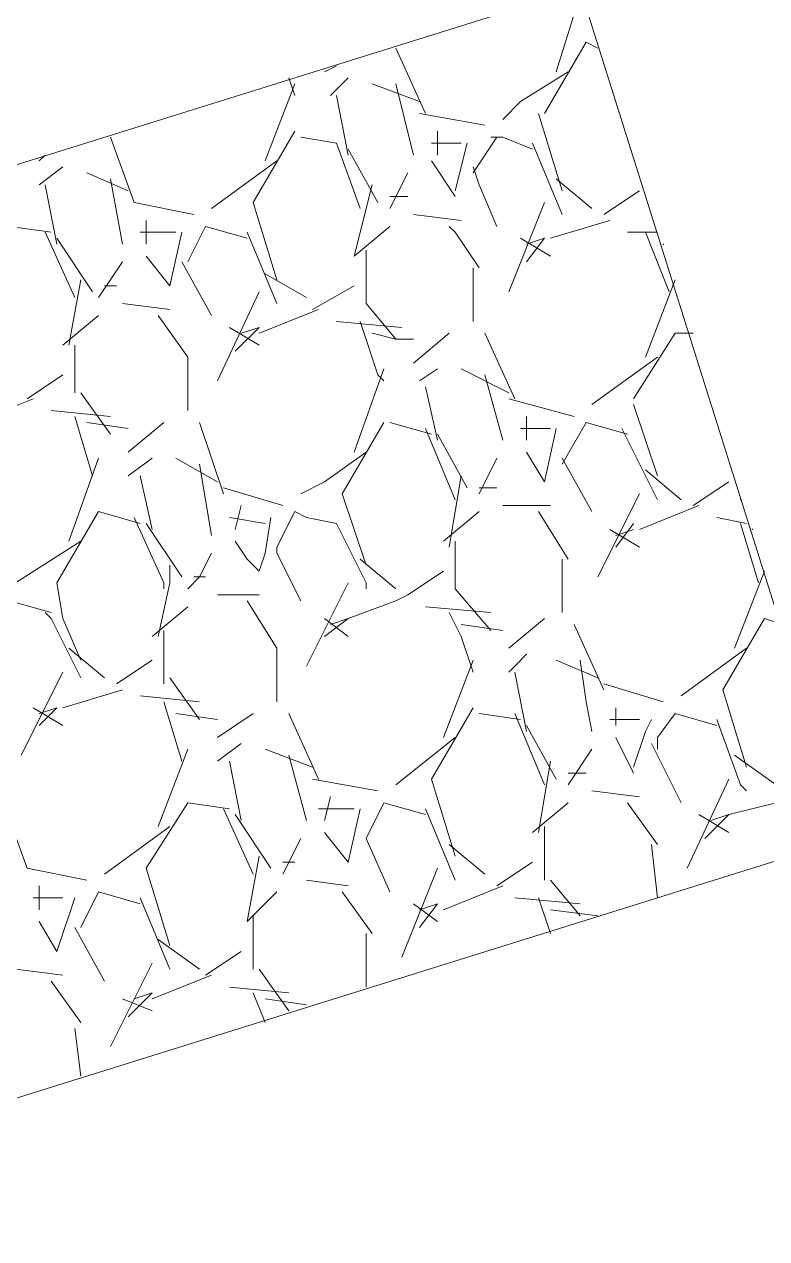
# Model space of a CAD drawing. Header units: metres. Extents: x 535494 to 535891, y 1837335 to 1837611.
# Drawn here: x 535717.915 to 535719.164, y 1837505.506 to 1837507.55 of the extents above; entities that cross this region are included whole.
import ezdxf

# ---------------------------------------------------------------- set-up
doc = ezdxf.new("R2010")
doc.units = ezdxf.units.M
doc.header["$MEASUREMENT"] = 0
doc.layers.add('Level 42', color=1, linetype='Continuous', lineweight=0)

msp = doc.modelspace()

# ---------------------------------------------------------------- linework, layer by layer
at = {"layer": 'Level 42', "color": 7, "linetype": 'Continuous', "lineweight": 0}
for p, q in [((535712.74, 1837505.7), (535718.85, 1837507.61)), ((535712.74, 1837505.7), (535718.85, 1837507.61)), ((535719.3, 1837506.18), (535718.85, 1837507.61)), ((535719.3, 1837506.18), (535718.85, 1837507.61)), ((535718.85, 1837507.6), (535718.81, 1837507.47)), ((535718.85, 1837507.6), (535718.81, 1837507.47)), ((535718.59, 1837507.4), (535718.54, 1837507.51)), ((535718.59, 1837507.4), (535718.54, 1837507.51)), ((535718.86, 1837507.52), (535718.79, 1837507.4)), ((535718.86, 1837507.52), (535718.79, 1837507.4)), ((535718.88, 1837507.51), (535718.86, 1837507.52)), ((535718.88, 1837507.51), (535718.86, 1837507.52)), ((535718.44, 1837507.48), (535718.42, 1837507.47)), ((535718.44, 1837507.48), (535718.42, 1837507.47)), ((535718.83, 1837507.47), (535718.75, 1837507.42)), ((535718.83, 1837507.47), (535718.75, 1837507.42)), ((535718.37, 1837507.45), (535718.32, 1837507.32)), ((535718.37, 1837507.45), (535718.32, 1837507.32)), ((535718.36, 1837507.46), (535718.37, 1837507.43)), ((535718.36, 1837507.46), (535718.37, 1837507.43)), ((535718.46, 1837507.46), (535718.43, 1837507.43)), ((535718.46, 1837507.46), (535718.43, 1837507.43)), ((535718.58, 1837507.42), (535718.5, 1837507.45)), ((535718.58, 1837507.42), (535718.5, 1837507.45)), ((535718.57, 1837507.33), (535718.54, 1837507.45)), ((535718.57, 1837507.33), (535718.54, 1837507.45)), ((535718.46, 1837507.33), (535718.44, 1837507.43)), ((535718.46, 1837507.33), (535718.44, 1837507.43)), ((535718.75, 1837507.42), (535718.72, 1837507.39)), ((535718.75, 1837507.42), (535718.72, 1837507.39)), ((535718.69, 1837507.38), (535718.58, 1837507.4)), ((535718.69, 1837507.38), (535718.58, 1837507.4)), ((535718.78, 1837507.4), (535718.82, 1837507.27)), ((535718.78, 1837507.4), (535718.82, 1837507.27)), ((535718.37, 1837507.37), (535718.3, 1837507.25)), ((535718.37, 1837507.37), (535718.3, 1837507.25)), ((535718.61, 1837507.33), (535718.61, 1837507.37)), ((535718.61, 1837507.33), (535718.61, 1837507.37)), ((535718.1, 1837507.25), (535718.06, 1837507.36)), ((535718.1, 1837507.25), (535718.06, 1837507.36)), ((535718.44, 1837507.35), (535718.38, 1837507.36)), ((535718.44, 1837507.35), (535718.38, 1837507.36)), ((535718.48, 1837507.24), (535718.44, 1837507.35)), ((535718.48, 1837507.24), (535718.44, 1837507.35)), ((535718.48, 1837507.24), (535718.44, 1837507.35)), ((535718.48, 1837507.24), (535718.44, 1837507.35)), ((535718.6, 1837507.35), (535718.65, 1837507.35)), ((535718.6, 1837507.35), (535718.65, 1837507.35)), ((535718.66, 1837507.35), (535718.64, 1837507.27)), ((535718.66, 1837507.35), (535718.64, 1837507.27)), ((535718.67, 1837507.3), (535718.71, 1837507.36)), ((535718.67, 1837507.3), (535718.71, 1837507.36)), ((535718.7, 1837507.36), (535718.72, 1837507.36)), ((535718.7, 1837507.36), (535718.72, 1837507.36)), ((535718.72, 1837507.36), (535718.77, 1837507.34)), ((535718.72, 1837507.36), (535718.77, 1837507.34)), ((535718.77, 1837507.35), (535718.82, 1837507.23)), ((535718.77, 1837507.35), (535718.82, 1837507.23)), ((535717.95, 1837507.33), (535717.94, 1837507.32)), ((535717.95, 1837507.33), (535717.94, 1837507.32)), ((535718.51, 1837507.25), (535718.46, 1837507.34)), ((535718.51, 1837507.25), (535718.46, 1837507.34)), ((535717.98, 1837507.31), (535717.94, 1837507.28)), ((535717.98, 1837507.31), (535717.94, 1837507.28)), ((535718.34, 1837507.32), (535718.23, 1837507.24)), ((535718.34, 1837507.32), (535718.23, 1837507.24)), ((535718.64, 1837507.26), (535718.6, 1837507.32)), ((535718.64, 1837507.26), (535718.6, 1837507.32)), ((535718.68, 1837507.28), (535718.67, 1837507.31)), ((535718.68, 1837507.28), (535718.67, 1837507.31)), ((535717.97, 1837507.18), (535717.95, 1837507.28)), ((535717.97, 1837507.18), (535717.95, 1837507.28)), ((535718.09, 1837507.27), (535718.02, 1837507.3)), ((535718.09, 1837507.27), (535718.02, 1837507.3)), ((535718.08, 1837507.18), (535718.06, 1837507.29)), ((535718.08, 1837507.18), (535718.06, 1837507.29)), ((535718.47, 1837507.16), (535718.5, 1837507.28)), ((535718.47, 1837507.16), (535718.5, 1837507.28)), ((535718.53, 1837507.24), (535718.56, 1837507.3)), ((535718.53, 1837507.24), (535718.56, 1837507.3)), ((535718.71, 1837507.21), (535718.68, 1837507.28)), ((535718.71, 1837507.21), (535718.68, 1837507.28)), ((535718.81, 1837507.29), (535718.87, 1837507.24)), ((535718.81, 1837507.29), (535718.87, 1837507.24)), ((535718.56, 1837507.26), (535718.53, 1837507.26)), ((535718.56, 1837507.26), (535718.53, 1837507.26)), ((535718.89, 1837507.23), (535718.95, 1837507.27)), ((535718.89, 1837507.23), (535718.95, 1837507.27)), ((535718.2, 1837507.23), (535718.1, 1837507.25)), ((535718.2, 1837507.23), (535718.1, 1837507.25)), ((535718.3, 1837507.25), (535718.34, 1837507.12)), ((535718.3, 1837507.25), (535718.34, 1837507.12)), ((535718.73, 1837507.1), (535718.79, 1837507.25)), ((535718.73, 1837507.1), (535718.79, 1837507.25)), ((535718.12, 1837507.18), (535718.12, 1837507.22)), ((535718.12, 1837507.18), (535718.12, 1837507.22)), ((535718.57, 1837507.23), (535718.65, 1837507.22)), ((535718.57, 1837507.23), (535718.65, 1837507.22)), ((535718.8, 1837507.19), (535718.9, 1837507.22)), ((535718.8, 1837507.19), (535718.9, 1837507.22)), ((535717.96, 1837507.2), (535717.89, 1837507.21)), ((535717.96, 1837507.2), (535717.89, 1837507.21)), ((535718, 1837507.09), (535717.95, 1837507.2)), ((535718, 1837507.09), (535717.95, 1837507.2)), ((535718, 1837507.09), (535717.95, 1837507.2)), ((535718, 1837507.09), (535717.95, 1837507.2)), ((535718.11, 1837507.2), (535718.17, 1837507.2)), ((535718.11, 1837507.2), (535718.17, 1837507.2)), ((535718.18, 1837507.2), (535718.16, 1837507.11)), ((535718.18, 1837507.2), (535718.16, 1837507.11)), ((535718.19, 1837507.15), (535718.22, 1837507.21)), ((535718.19, 1837507.15), (535718.22, 1837507.21)), ((535718.22, 1837507.21), (535718.29, 1837507.19)), ((535718.22, 1837507.21), (535718.29, 1837507.19)), ((535718.29, 1837507.2), (535718.34, 1837507.08)), ((535718.29, 1837507.2), (535718.34, 1837507.08)), ((535718.53, 1837507.21), (535718.47, 1837507.16)), ((535718.53, 1837507.21), (535718.47, 1837507.16)), ((535718.63, 1837507.21), (535718.64, 1837507.2)), ((535718.63, 1837507.21), (535718.64, 1837507.2)), ((535718.64, 1837507.2), (535718.68, 1837507.14)), ((535718.64, 1837507.2), (535718.68, 1837507.14)), ((535718.93, 1837507.2), (535718.98, 1837507.2)), ((535718.93, 1837507.2), (535718.98, 1837507.2)), ((535718.96, 1837507.2), (535719, 1837507.1)), ((535718.96, 1837507.2), (535719, 1837507.1)), ((535718.03, 1837507.1), (535717.97, 1837507.19)), ((535718.03, 1837507.1), (535717.97, 1837507.19)), ((535718.8, 1837507.16), (535718.75, 1837507.19)), ((535718.8, 1837507.16), (535718.75, 1837507.19)), ((535718.79, 1837507.19), (535718.76, 1837507.15)), ((535718.79, 1837507.19), (535718.76, 1837507.18)), ((535718.79, 1837507.19), (535718.76, 1837507.15)), ((535718.79, 1837507.19), (535718.76, 1837507.18)), ((535718.16, 1837507.11), (535718.12, 1837507.16)), ((535718.16, 1837507.11), (535718.12, 1837507.16)), ((535718.49, 1837507.17), (535718.49, 1837507.08)), ((535718.49, 1837507.17), (535718.49, 1837507.08)), ((535718.04, 1837507.09), (535718.08, 1837507.15)), ((535718.04, 1837507.09), (535718.08, 1837507.15)), ((535718.23, 1837507.06), (535718.18, 1837507.15)), ((535718.23, 1837507.06), (535718.18, 1837507.15)), ((535718.67, 1837507.14), (535718.67, 1837507.05)), ((535718.67, 1837507.14), (535718.67, 1837507.05)), ((535717.99, 1837507.01), (535718.01, 1837507.12)), ((535717.99, 1837507.01), (535718.01, 1837507.12)), ((535718.32, 1837507.13), (535718.39, 1837507.09)), ((535718.32, 1837507.13), (535718.39, 1837507.09)), ((535719.01, 1837507.12), (535718.96, 1837506.99)), ((535719.01, 1837507.12), (535718.96, 1837506.99)), ((535718.07, 1837507.11), (535718.05, 1837507.11)), ((535718.07, 1837507.11), (535718.05, 1837507.11)), ((535718.24, 1837506.95), (535718.31, 1837507.1)), ((535718.24, 1837506.95), (535718.31, 1837507.1)), ((535718.4, 1837507.07), (535718.47, 1837507.11)), ((535718.4, 1837507.07), (535718.47, 1837507.11)), ((535718.08, 1837507.08), (535718.16, 1837507.07)), ((535718.08, 1837507.08), (535718.16, 1837507.07)), ((535718.49, 1837507.08), (535718.54, 1837507.02)), ((535718.49, 1837507.08), (535718.54, 1837507.02)), ((535718.04, 1837507.06), (535717.98, 1837507.01)), ((535718.04, 1837507.06), (535717.98, 1837507.01)), ((535718.14, 1837507.06), (535718.19, 1837506.99)), ((535718.14, 1837507.06), (535718.19, 1837506.99)), ((535718.31, 1837507.03), (535718.41, 1837507.07)), ((535718.31, 1837507.03), (535718.41, 1837507.07)), ((535718.31, 1837507.01), (535718.26, 1837507.04)), ((535718.31, 1837507.01), (535718.26, 1837507.04)), ((535718.31, 1837507.04), (535718.27, 1837507)), ((535718.31, 1837507.04), (535718.27, 1837507)), ((535718.31, 1837507.04), (535718.28, 1837507.03)), ((535718.31, 1837507.04), (535718.28, 1837507.03)), ((535718.44, 1837507.05), (535718.55, 1837507.04)), ((535718.44, 1837507.05), (535718.55, 1837507.04)), ((535718.48, 1837507.05), (535718.51, 1837506.96)), ((535718.48, 1837507.05), (535718.51, 1837506.96)), ((535718.5, 1837507.03), (535718.54, 1837507.02)), ((535718.5, 1837507.03), (535718.54, 1837507.02)), ((535718.54, 1837507.02), (535718.55, 1837507.02)), ((535718.54, 1837507.02), (535718.57, 1837507.02)), ((535718.54, 1837507.02), (535718.55, 1837507.02)), ((535718.54, 1837507.02), (535718.57, 1837507.02)), ((535718.63, 1837507.03), (535718.57, 1837506.98)), ((535718.63, 1837507.03), (535718.57, 1837506.98)), ((535718.74, 1837506.92), (535718.69, 1837507.03)), ((535718.74, 1837506.92), (535718.69, 1837507.03)), ((535719.01, 1837507.03), (535718.94, 1837506.92)), ((535719.01, 1837507.03), (535718.94, 1837506.92)), ((535719.04, 1837507.03), (535719.01, 1837507.03)), ((535719.04, 1837507.03), (535719.01, 1837507.03)), ((535718, 1837507.01), (535718, 1837506.93)), ((535718, 1837507.01), (535718, 1837506.93)), ((535718.19, 1837506.99), (535718.19, 1837506.9)), ((535718.19, 1837506.99), (535718.19, 1837506.9)), ((535718.98, 1837506.99), (535718.87, 1837506.91)), ((535718.98, 1837506.99), (535718.87, 1837506.91)), ((535717.92, 1837506.92), (535717.98, 1837506.96)), ((535717.92, 1837506.92), (535717.98, 1837506.96)), ((535718.52, 1837506.97), (535718.47, 1837506.83)), ((535718.52, 1837506.97), (535718.47, 1837506.83)), ((535718.51, 1837506.96), (535718.52, 1837506.95)), ((535718.51, 1837506.96), (535718.52, 1837506.95)), ((535718.61, 1837506.97), (535718.58, 1837506.95)), ((535718.61, 1837506.97), (535718.58, 1837506.95)), ((535718.73, 1837506.93), (535718.65, 1837506.97)), ((535718.73, 1837506.93), (535718.65, 1837506.97)), ((535718.72, 1837506.85), (535718.69, 1837506.96)), ((535718.72, 1837506.85), (535718.69, 1837506.96)), ((535718.61, 1837506.85), (535718.59, 1837506.94)), ((535718.61, 1837506.85), (535718.59, 1837506.94)), ((535717.83, 1837506.88), (535717.93, 1837506.92)), ((535717.83, 1837506.88), (535717.93, 1837506.92)), ((535718.01, 1837506.93), (535718.06, 1837506.86)), ((535718.01, 1837506.93), (535718.06, 1837506.86)), ((535718.84, 1837506.89), (535718.73, 1837506.92)), ((535718.84, 1837506.89), (535718.73, 1837506.92)), ((535717.96, 1837506.9), (535718.06, 1837506.89)), ((535717.96, 1837506.9), (535718.06, 1837506.89)), ((535718.94, 1837506.91), (535718.98, 1837506.79)), ((535718.94, 1837506.91), (535718.98, 1837506.79)), ((535718, 1837506.89), (535718.03, 1837506.79)), ((535718, 1837506.89), (535718.03, 1837506.79)), ((535718.02, 1837506.88), (535718.09, 1837506.87)), ((535718.02, 1837506.88), (535718.09, 1837506.87)), ((535718.15, 1837506.88), (535718.09, 1837506.83)), ((535718.15, 1837506.88), (535718.09, 1837506.83)), ((535718.25, 1837506.76), (535718.21, 1837506.88)), ((535718.25, 1837506.76), (535718.21, 1837506.88)), ((535718.52, 1837506.88), (535718.45, 1837506.76)), ((535718.52, 1837506.88), (535718.45, 1837506.76)), ((535718.6, 1837506.86), (535718.53, 1837506.88)), ((535718.6, 1837506.86), (535718.53, 1837506.88)), ((535718.76, 1837506.85), (535718.76, 1837506.89)), ((535718.76, 1837506.85), (535718.76, 1837506.89)), ((535718.82, 1837506.81), (535718.86, 1837506.88)), ((535718.82, 1837506.81), (535718.86, 1837506.88)), ((535718.86, 1837506.88), (535718.93, 1837506.86)), ((535718.86, 1837506.88), (535718.93, 1837506.86)), ((535718.64, 1837506.75), (535718.59, 1837506.87)), ((535718.64, 1837506.75), (535718.59, 1837506.87)), ((535718.64, 1837506.75), (535718.59, 1837506.87)), ((535718.64, 1837506.75), (535718.59, 1837506.87)), ((535718.66, 1837506.77), (535718.61, 1837506.86)), ((535718.66, 1837506.77), (535718.61, 1837506.86)), ((535718.75, 1837506.87), (535718.8, 1837506.87)), ((535718.75, 1837506.87), (535718.8, 1837506.87)), ((535718.81, 1837506.87), (535718.79, 1837506.78)), ((535718.81, 1837506.87), (535718.79, 1837506.78)), ((535718.92, 1837506.87), (535718.98, 1837506.75)), ((535718.92, 1837506.87), (535718.98, 1837506.75)), ((535718.04, 1837506.82), (535717.99, 1837506.68)), ((535718.04, 1837506.82), (535717.99, 1837506.68)), ((535718.13, 1837506.82), (535718.09, 1837506.79)), ((535718.13, 1837506.82), (535718.09, 1837506.79)), ((535718.24, 1837506.78), (535718.17, 1837506.82)), ((535718.24, 1837506.78), (535718.17, 1837506.82)), ((535718.23, 1837506.69), (535718.21, 1837506.81)), ((535718.23, 1837506.69), (535718.21, 1837506.81)), ((535718.49, 1837506.83), (535718.42, 1837506.78)), ((535718.49, 1837506.83), (535718.42, 1837506.78)), ((535718.68, 1837506.76), (535718.71, 1837506.82)), ((535718.68, 1837506.76), (535718.71, 1837506.82)), ((535718.79, 1837506.78), (535718.76, 1837506.83)), ((535718.79, 1837506.78), (535718.76, 1837506.83)), ((535718.87, 1837506.73), (535718.82, 1837506.82)), ((535718.87, 1837506.73), (535718.82, 1837506.82)), ((535718.13, 1837506.7), (535718.11, 1837506.79)), ((535718.13, 1837506.7), (535718.11, 1837506.79)), ((535718.63, 1837506.67), (535718.65, 1837506.79)), ((535718.63, 1837506.67), (535718.65, 1837506.79)), ((535718.96, 1837506.8), (535719.02, 1837506.75)), ((535718.96, 1837506.8), (535719.02, 1837506.75)), ((535718.35, 1837506.74), (535718.25, 1837506.77)), ((535718.35, 1837506.74), (535718.25, 1837506.77)), ((535718.42, 1837506.78), (535718.38, 1837506.76)), ((535718.42, 1837506.78), (535718.38, 1837506.76)), ((535718.71, 1837506.77), (535718.68, 1837506.77)), ((535718.71, 1837506.77), (535718.68, 1837506.77)), ((535719.04, 1837506.74), (535719.1, 1837506.78)), ((535719.04, 1837506.74), (535719.1, 1837506.78)), ((535718.45, 1837506.76), (535718.49, 1837506.64)), ((535718.45, 1837506.76), (535718.49, 1837506.64)), ((535718.88, 1837506.62), (535718.95, 1837506.76)), ((535718.88, 1837506.62), (535718.95, 1837506.76)), ((535718.04, 1837506.73), (535717.97, 1837506.61)), ((535718.04, 1837506.73), (535717.97, 1837506.61)), ((535718.11, 1837506.71), (535718.04, 1837506.73)), ((535718.11, 1837506.71), (535718.04, 1837506.73)), ((535718.27, 1837506.7), (535718.28, 1837506.74)), ((535718.27, 1837506.7), (535718.28, 1837506.74)), ((535718.34, 1837506.67), (535718.37, 1837506.73)), ((535718.34, 1837506.67), (535718.37, 1837506.73)), ((535718.37, 1837506.73), (535718.39, 1837506.72)), ((535718.37, 1837506.73), (535718.39, 1837506.72)), ((535718.68, 1837506.73), (535718.62, 1837506.68)), ((535718.68, 1837506.73), (535718.62, 1837506.68)), ((535718.72, 1837506.74), (535718.8, 1837506.74)), ((535718.72, 1837506.74), (535718.8, 1837506.74)), ((535718.78, 1837506.73), (535718.83, 1837506.65)), ((535718.78, 1837506.73), (535718.83, 1837506.65)), ((535718.95, 1837506.7), (535719.05, 1837506.74)), ((535718.95, 1837506.7), (535719.05, 1837506.74)), ((535718.15, 1837506.61), (535718.1, 1837506.72)), ((535718.15, 1837506.61), (535718.1, 1837506.72)), ((535718.15, 1837506.61), (535718.1, 1837506.72)), ((535718.15, 1837506.61), (535718.1, 1837506.72)), ((535718.18, 1837506.62), (535718.12, 1837506.71)), ((535718.18, 1837506.62), (535718.12, 1837506.71)), ((535718.26, 1837506.72), (535718.32, 1837506.71)), ((535718.26, 1837506.72), (535718.32, 1837506.71)), ((535718.33, 1837506.72), (535718.32, 1837506.66)), ((535718.33, 1837506.72), (535718.32, 1837506.66)), ((535718.39, 1837506.72), (535718.44, 1837506.71)), ((535718.39, 1837506.72), (535718.44, 1837506.71)), ((535718.44, 1837506.71), (535718.49, 1837506.61)), ((535718.44, 1837506.71), (535718.49, 1837506.61)), ((535718.94, 1837506.71), (535718.91, 1837506.67)), ((535718.94, 1837506.71), (535718.91, 1837506.67)), ((535719.08, 1837506.72), (535719.13, 1837506.71)), ((535719.08, 1837506.72), (535719.13, 1837506.71)), ((535719.12, 1837506.71), (535719.15, 1837506.61)), ((535719.12, 1837506.71), (535719.15, 1837506.61)), ((535718.95, 1837506.67), (535718.9, 1837506.7)), ((535718.95, 1837506.67), (535718.9, 1837506.7)), ((535718.94, 1837506.7), (535718.91, 1837506.69)), ((535718.94, 1837506.7), (535718.91, 1837506.69)), ((535718.01, 1837506.68), (535717.9, 1837506.61)), ((535718.01, 1837506.68), (535717.9, 1837506.61)), ((535718.29, 1837506.65), (535718.27, 1837506.68)), ((535718.29, 1837506.65), (535718.27, 1837506.68)), ((535718.34, 1837506.66), (535718.34, 1837506.67)), ((535718.34, 1837506.66), (535718.34, 1837506.67)), ((535718.34, 1837506.66), (535718.34, 1837506.67)), ((535718.34, 1837506.66), (535718.34, 1837506.67)), ((535718.64, 1837506.68), (535718.64, 1837506.6)), ((535718.64, 1837506.68), (535718.64, 1837506.6)), ((535718.21, 1837506.62), (535718.23, 1837506.66)), ((535718.21, 1837506.62), (535718.23, 1837506.66)), ((535718.31, 1837506.63), (535718.29, 1837506.65)), ((535718.31, 1837506.63), (535718.29, 1837506.65)), ((535718.32, 1837506.66), (535718.31, 1837506.63)), ((535718.32, 1837506.66), (535718.31, 1837506.63)), ((535718.38, 1837506.58), (535718.34, 1837506.66)), ((535718.38, 1837506.58), (535718.34, 1837506.66)), ((535718.48, 1837506.65), (535718.54, 1837506.6)), ((535718.48, 1837506.65), (535718.54, 1837506.6)), ((535718.82, 1837506.65), (535718.82, 1837506.56)), ((535718.82, 1837506.65), (535718.82, 1837506.56)), ((535718.16, 1837506.61), (535718.16, 1837506.64)), ((535718.16, 1837506.61), (535718.16, 1837506.64)), ((535718.56, 1837506.59), (535718.62, 1837506.63)), ((535718.56, 1837506.59), (535718.62, 1837506.63)), ((535719.16, 1837506.63), (535719.11, 1837506.5)), ((535719.16, 1837506.63), (535719.11, 1837506.5)), ((535717.97, 1837506.61), (535717.98, 1837506.55)), ((535717.97, 1837506.61), (535717.98, 1837506.55)), ((535718.14, 1837506.52), (535718.16, 1837506.61)), ((535718.14, 1837506.52), (535718.16, 1837506.61)), ((535718.15, 1837506.6), (535718.15, 1837506.61)), ((535718.15, 1837506.6), (535718.15, 1837506.61)), ((535718.15, 1837506.6), (535718.15, 1837506.61)), ((535718.15, 1837506.6), (535718.15, 1837506.61)), ((535718.19, 1837506.6), (535718.21, 1837506.62)), ((535718.19, 1837506.6), (535718.21, 1837506.62)), ((535718.22, 1837506.62), (535718.2, 1837506.62)), ((535718.22, 1837506.62), (535718.2, 1837506.62)), ((535718.39, 1837506.47), (535718.46, 1837506.61)), ((535718.39, 1837506.47), (535718.46, 1837506.61)), ((535718.49, 1837506.61), (535718.49, 1837506.6)), ((535718.49, 1837506.61), (535718.49, 1837506.6)), ((535718.24, 1837506.59), (535718.31, 1837506.59)), ((535718.24, 1837506.59), (535718.31, 1837506.59)), ((535718.54, 1837506.58), (535718.56, 1837506.59)), ((535718.54, 1837506.58), (535718.56, 1837506.59)), ((535718.64, 1837506.6), (535718.7, 1837506.53)), ((535718.64, 1837506.6), (535718.7, 1837506.53)), ((535717.89, 1837506.58), (535717.96, 1837506.56)), ((535717.89, 1837506.58), (535717.96, 1837506.56)), ((535718.19, 1837506.57), (535718.13, 1837506.52)), ((535718.19, 1837506.57), (535718.13, 1837506.52)), ((535718.29, 1837506.58), (535718.34, 1837506.5)), ((535718.29, 1837506.58), (535718.34, 1837506.5)), ((535718.46, 1837506.55), (535718.54, 1837506.58)), ((535718.46, 1837506.55), (535718.54, 1837506.58)), ((535718.59, 1837506.57), (535718.7, 1837506.56)), ((535718.59, 1837506.57), (535718.7, 1837506.56)), ((535717.95, 1837506.56), (535717.96, 1837506.55)), ((535717.95, 1837506.56), (535717.96, 1837506.55)), ((535717.96, 1837506.55), (535718.01, 1837506.45)), ((535717.96, 1837506.55), (535718.01, 1837506.45)), ((535717.98, 1837506.55), (535718.01, 1837506.48)), ((535717.98, 1837506.55), (535718.01, 1837506.48)), ((535718.46, 1837506.52), (535718.42, 1837506.55)), ((535718.46, 1837506.55), (535718.42, 1837506.52)), ((535718.46, 1837506.52), (535718.42, 1837506.55)), ((535718.46, 1837506.55), (535718.42, 1837506.52)), ((535718.46, 1837506.55), (535718.43, 1837506.54)), ((535718.46, 1837506.55), (535718.43, 1837506.54)), ((535718.63, 1837506.56), (535718.65, 1837506.52)), ((535718.63, 1837506.56), (535718.65, 1837506.52)), ((535718.79, 1837506.55), (535718.73, 1837506.5)), ((535718.79, 1837506.55), (535718.73, 1837506.5)), ((535719.16, 1837506.55), (535719.09, 1837506.43)), ((535719.16, 1837506.55), (535719.09, 1837506.43)), ((535719.19, 1837506.54), (535719.16, 1837506.55)), ((535719.19, 1837506.54), (535719.16, 1837506.55)), ((535718.15, 1837506.53), (535718.15, 1837506.44)), ((535718.15, 1837506.53), (535718.15, 1837506.44)), ((535718.65, 1837506.54), (535718.72, 1837506.53)), ((535718.65, 1837506.54), (535718.72, 1837506.53)), ((535718.89, 1837506.43), (535718.84, 1837506.54)), ((535718.89, 1837506.43), (535718.84, 1837506.54)), ((535718.65, 1837506.52), (535718.67, 1837506.46)), ((535718.65, 1837506.52), (535718.67, 1837506.46)), ((535717.99, 1837506.5), (535718.05, 1837506.45)), ((535717.99, 1837506.5), (535718.05, 1837506.45)), ((535718.34, 1837506.5), (535718.34, 1837506.41)), ((535718.34, 1837506.5), (535718.34, 1837506.41)), ((535718.76, 1837506.49), (535718.74, 1837506.47)), ((535718.76, 1837506.49), (535718.74, 1837506.47)), ((535719.13, 1837506.5), (535719.02, 1837506.42)), ((535719.13, 1837506.5), (535719.02, 1837506.42)), ((535718.07, 1837506.44), (535718.13, 1837506.48)), ((535718.07, 1837506.44), (535718.13, 1837506.48)), ((535718.67, 1837506.48), (535718.62, 1837506.35)), ((535718.67, 1837506.48), (535718.62, 1837506.35)), ((535718.74, 1837506.47), (535718.73, 1837506.46)), ((535718.74, 1837506.47), (535718.73, 1837506.46)), ((535718.88, 1837506.45), (535718.81, 1837506.48)), ((535718.88, 1837506.45), (535718.81, 1837506.48)), ((535718.86, 1837506.41), (535718.85, 1837506.48)), ((535718.86, 1837506.41), (535718.85, 1837506.48)), ((535717.91, 1837506.32), (535717.98, 1837506.46)), ((535717.91, 1837506.32), (535717.98, 1837506.46)), ((535718.16, 1837506.45), (535718.21, 1837506.38)), ((535718.16, 1837506.45), (535718.21, 1837506.38)), ((535718.76, 1837506.36), (535718.74, 1837506.46)), ((535718.76, 1837506.36), (535718.74, 1837506.46)), ((535717.98, 1837506.4), (535718.08, 1837506.43)), ((535717.98, 1837506.4), (535718.08, 1837506.43)), ((535718.99, 1837506.41), (535718.89, 1837506.44)), ((535718.99, 1837506.41), (535718.89, 1837506.44)), ((535719.09, 1837506.43), (535719.13, 1837506.3)), ((535719.09, 1837506.43), (535719.13, 1837506.3)), ((535718.11, 1837506.42), (535718.21, 1837506.41)), ((535718.11, 1837506.42), (535718.21, 1837506.41)), ((535718.15, 1837506.41), (535718.18, 1837506.31)), ((535718.15, 1837506.41), (535718.18, 1837506.31)), ((535718.87, 1837506.36), (535718.86, 1837506.41)), ((535718.87, 1837506.36), (535718.86, 1837506.41)), ((535717.98, 1837506.37), (535717.93, 1837506.4)), ((535717.98, 1837506.37), (535717.93, 1837506.4)), ((535717.97, 1837506.4), (535717.94, 1837506.37)), ((535717.97, 1837506.4), (535717.94, 1837506.39)), ((535717.97, 1837506.4), (535717.94, 1837506.37)), ((535717.97, 1837506.4), (535717.94, 1837506.39)), ((535718.17, 1837506.39), (535718.24, 1837506.38)), ((535718.17, 1837506.39), (535718.24, 1837506.38)), ((535718.3, 1837506.39), (535718.24, 1837506.35)), ((535718.3, 1837506.39), (535718.24, 1837506.35)), ((535718.41, 1837506.28), (535718.36, 1837506.39)), ((535718.41, 1837506.28), (535718.36, 1837506.39)), ((535718.67, 1837506.4), (535718.6, 1837506.28)), ((535718.67, 1837506.4), (535718.6, 1837506.28)), ((535718.75, 1837506.38), (535718.68, 1837506.39)), ((535718.75, 1837506.38), (535718.68, 1837506.39)), ((535718.79, 1837506.27), (535718.74, 1837506.39)), ((535718.79, 1837506.27), (535718.74, 1837506.39)), ((535718.79, 1837506.27), (535718.74, 1837506.39)), ((535718.79, 1837506.27), (535718.74, 1837506.39)), ((535718.91, 1837506.38), (535718.91, 1837506.4)), ((535718.91, 1837506.38), (535718.91, 1837506.4)), ((535718.98, 1837506.35), (535719.01, 1837506.39)), ((535718.98, 1837506.35), (535719.01, 1837506.39)), ((535719.01, 1837506.39), (535719.08, 1837506.37)), ((535719.01, 1837506.39), (535719.08, 1837506.37)), ((535718.81, 1837506.28), (535718.76, 1837506.37)), ((535718.81, 1837506.28), (535718.76, 1837506.37)), ((535718.9, 1837506.38), (535718.91, 1837506.38)), ((535718.9, 1837506.38), (535718.91, 1837506.38)), ((535718.91, 1837506.37), (535718.91, 1837506.38)), ((535718.91, 1837506.38), (535718.95, 1837506.38)), ((535718.91, 1837506.37), (535718.91, 1837506.38)), ((535718.91, 1837506.38), (535718.95, 1837506.38)), ((535718.97, 1837506.38), (535718.96, 1837506.36)), ((535718.97, 1837506.38), (535718.96, 1837506.36)), ((535719.08, 1837506.38), (535719.12, 1837506.27)), ((535719.08, 1837506.38), (535719.12, 1837506.27)), ((535718.28, 1837506.34), (535718.24, 1837506.31)), ((535718.28, 1837506.34), (535718.24, 1837506.31)), ((535718.64, 1837506.35), (535718.54, 1837506.27)), ((535718.64, 1837506.35), (535718.54, 1837506.27)), ((535718.94, 1837506.29), (535718.91, 1837506.35)), ((535718.94, 1837506.29), (535718.91, 1837506.35)), ((535718.96, 1837506.36), (535718.94, 1837506.3)), ((535718.96, 1837506.36), (535718.94, 1837506.3)), ((535719.02, 1837506.24), (535718.97, 1837506.34)), ((535719.02, 1837506.24), (535718.97, 1837506.34)), ((535718.98, 1837506.33), (535718.98, 1837506.35)), ((535718.98, 1837506.33), (535718.98, 1837506.35)), ((535718.19, 1837506.33), (535718.14, 1837506.2)), ((535718.19, 1837506.33), (535718.14, 1837506.2)), ((535718.4, 1837506.3), (535718.32, 1837506.33)), ((535718.4, 1837506.3), (535718.32, 1837506.33)), ((535718.39, 1837506.21), (535718.36, 1837506.32)), ((535718.39, 1837506.21), (535718.36, 1837506.32)), ((535718.83, 1837506.27), (535718.87, 1837506.33)), ((535718.83, 1837506.27), (535718.87, 1837506.33)), ((535719.11, 1837506.32), (535719.18, 1837506.27)), ((535719.11, 1837506.32), (535719.18, 1837506.27)), ((535718.28, 1837506.21), (535718.26, 1837506.31)), ((535718.28, 1837506.21), (535718.26, 1837506.31)), ((535718.78, 1837506.19), (535718.8, 1837506.31)), ((535718.78, 1837506.19), (535718.8, 1837506.31)), ((535718.51, 1837506.26), (535718.4, 1837506.28)), ((535718.51, 1837506.26), (535718.4, 1837506.28)), ((535718.6, 1837506.28), (535718.64, 1837506.15)), ((535718.6, 1837506.28), (535718.64, 1837506.15)), ((535718.86, 1837506.29), (535718.83, 1837506.29)), ((535718.86, 1837506.29), (535718.83, 1837506.29)), ((535719.03, 1837506.13), (535719.1, 1837506.28)), ((535719.03, 1837506.13), (535719.1, 1837506.28)), ((535718.87, 1837506.26), (535718.95, 1837506.25)), ((535718.87, 1837506.26), (535718.95, 1837506.25)), ((535719.12, 1837506.27), (535719.13, 1837506.26)), ((535719.12, 1837506.27), (535719.13, 1837506.26)), ((535717.92, 1837506.13), (535717.88, 1837506.24)), ((535717.92, 1837506.13), (535717.88, 1837506.24)), ((535718.19, 1837506.24), (535718.12, 1837506.13)), ((535718.19, 1837506.24), (535718.12, 1837506.13)), ((535718.26, 1837506.23), (535718.19, 1837506.24)), ((535718.26, 1837506.23), (535718.19, 1837506.24)), ((535718.42, 1837506.21), (535718.43, 1837506.25)), ((535718.42, 1837506.21), (535718.43, 1837506.25)), ((535718.49, 1837506.18), (535718.52, 1837506.24)), ((535718.49, 1837506.18), (535718.52, 1837506.24)), ((535718.52, 1837506.24), (535718.59, 1837506.22)), ((535718.52, 1837506.24), (535718.59, 1837506.22)), ((535718.83, 1837506.24), (535718.77, 1837506.19)), ((535718.83, 1837506.24), (535718.77, 1837506.19)), ((535718.93, 1837506.24), (535718.98, 1837506.17)), ((535718.93, 1837506.24), (535718.98, 1837506.17)), ((535719.1, 1837506.22), (535719.18, 1837506.24)), ((535719.1, 1837506.22), (535719.18, 1837506.24)), ((535718.3, 1837506.12), (535718.25, 1837506.23)), ((535718.3, 1837506.12), (535718.25, 1837506.23)), ((535718.3, 1837506.12), (535718.25, 1837506.23)), ((535718.3, 1837506.12), (535718.25, 1837506.23)), ((535718.33, 1837506.13), (535718.27, 1837506.22)), ((535718.33, 1837506.13), (535718.27, 1837506.22)), ((535718.41, 1837506.23), (535718.47, 1837506.23)), ((535718.41, 1837506.23), (535718.47, 1837506.23)), ((535718.48, 1837506.23), (535718.46, 1837506.14)), ((535718.48, 1837506.23), (535718.46, 1837506.14)), ((535718.59, 1837506.23), (535718.64, 1837506.11)), ((535718.59, 1837506.23), (535718.64, 1837506.11)), ((535719.1, 1837506.19), (535719.05, 1837506.22)), ((535719.1, 1837506.19), (535719.05, 1837506.22)), ((535719.1, 1837506.22), (535719.06, 1837506.18)), ((535719.1, 1837506.22), (535719.06, 1837506.18)), ((535719.1, 1837506.22), (535719.07, 1837506.21)), ((535719.1, 1837506.22), (535719.07, 1837506.21)), ((535718.16, 1837506.2), (535718.05, 1837506.12)), ((535718.16, 1837506.2), (535718.05, 1837506.12)), ((535718.79, 1837506.2), (535718.79, 1837506.11)), ((535718.79, 1837506.2), (535718.79, 1837506.11)), ((535713.19, 1837504.27), (535719.3, 1837506.18)), ((535713.19, 1837504.27), (535719.3, 1837506.18)), ((535718.35, 1837506.12), (535718.38, 1837506.18)), ((535718.35, 1837506.12), (535718.38, 1837506.18)), ((535718.46, 1837506.14), (535718.42, 1837506.19)), ((535718.46, 1837506.14), (535718.42, 1837506.19)), ((535718.53, 1837506.09), (535718.49, 1837506.18)), ((535718.53, 1837506.09), (535718.49, 1837506.18)), ((535718.63, 1837506.17), (535718.69, 1837506.12)), ((535718.63, 1837506.17), (535718.69, 1837506.12)), ((535718.97, 1837506.17), (535718.98, 1837506.08)), ((535718.97, 1837506.17), (535718.98, 1837506.08)), ((535718.29, 1837506.04), (535718.31, 1837506.15)), ((535718.29, 1837506.04), (535718.31, 1837506.15)), ((535718.37, 1837506.14), (535718.35, 1837506.14)), ((535718.37, 1837506.14), (535718.35, 1837506.14)), ((535718.71, 1837506.1), (535718.77, 1837506.14)), ((535718.71, 1837506.1), (535718.77, 1837506.14)), ((535718.02, 1837506.11), (535717.92, 1837506.13)), ((535718.02, 1837506.11), (535717.92, 1837506.13)), ((535718.12, 1837506.13), (535718.16, 1837506)), ((535718.12, 1837506.13), (535718.16, 1837506)), ((535718.55, 1837505.98), (535718.61, 1837506.13)), ((535718.55, 1837505.98), (535718.61, 1837506.13)), ((535717.94, 1837506.06), (535717.94, 1837506.1)), ((535717.94, 1837506.06), (535717.94, 1837506.1)), ((535718.39, 1837506.11), (535718.46, 1837506.1)), ((535718.39, 1837506.11), (535718.46, 1837506.1)), ((535718.62, 1837506.06), (535718.72, 1837506.1)), ((535718.62, 1837506.06), (535718.72, 1837506.1)), ((535718.8, 1837506.11), (535718.85, 1837506.05)), ((535718.8, 1837506.11), (535718.85, 1837506.05)), ((535717.93, 1837506.08), (535717.98, 1837506.08)), ((535717.93, 1837506.08), (535717.98, 1837506.08)), ((535718, 1837506.08), (535717.97, 1837505.99)), ((535718, 1837506.08), (535717.97, 1837505.99)), ((535718.01, 1837506.03), (535718.04, 1837506.09)), ((535718.01, 1837506.03), (535718.04, 1837506.09)), ((535718.04, 1837506.09), (535718.11, 1837506.07)), ((535718.04, 1837506.09), (535718.11, 1837506.07)), ((535718.11, 1837506.08), (535718.16, 1837505.96)), ((535718.11, 1837506.08), (535718.16, 1837505.96)), ((535718.34, 1837506.09), (535718.29, 1837506.04)), ((535718.34, 1837506.09), (535718.29, 1837506.04)), ((535718.45, 1837506.09), (535718.5, 1837506.02)), ((535718.45, 1837506.09), (535718.5, 1837506.02)), ((535718.74, 1837506.08), (535718.85, 1837506.07)), ((535718.74, 1837506.08), (535718.85, 1837506.07)), ((535718.78, 1837506.08), (535718.8, 1837506.02)), ((535718.78, 1837506.08), (535718.8, 1837506.02)), ((535718.61, 1837506.04), (535718.57, 1837506.07)), ((535718.61, 1837506.04), (535718.57, 1837506.07)), ((535718.61, 1837506.07), (535718.58, 1837506.03)), ((535718.61, 1837506.07), (535718.58, 1837506.06)), ((535718.61, 1837506.07), (535718.58, 1837506.03)), ((535718.61, 1837506.07), (535718.58, 1837506.06)), ((535718.8, 1837506.06), (535718.88, 1837506.05)), ((535718.8, 1837506.06), (535718.88, 1837506.05)), ((535717.97, 1837505.99), (535717.94, 1837506.04)), ((535717.97, 1837505.99), (535717.94, 1837506.04)), ((535718.3, 1837506.05), (535718.3, 1837505.96)), ((535718.3, 1837506.05), (535718.3, 1837505.96)), ((535718.05, 1837505.94), (535718, 1837506.03)), ((535718.05, 1837505.94), (535718, 1837506.03)), ((535718.49, 1837506.02), (535718.49, 1837505.93)), ((535718.49, 1837506.02), (535718.49, 1837505.93)), ((535718.14, 1837506.01), (535718.21, 1837505.96)), ((535718.14, 1837506.01), (535718.21, 1837505.96)), ((535718.22, 1837505.95), (535718.28, 1837505.99)), ((535718.22, 1837505.95), (535718.28, 1837505.99)), ((535717.9, 1837505.96), (535717.98, 1837505.95)), ((535717.9, 1837505.96), (535717.98, 1837505.95)), ((535718.06, 1837505.83), (535718.13, 1837505.97)), ((535718.06, 1837505.83), (535718.13, 1837505.97)), ((535718.31, 1837505.96), (535718.36, 1837505.89)), ((535718.31, 1837505.96), (535718.36, 1837505.89)), ((535717.96, 1837505.94), (535718.01, 1837505.87)), ((535717.96, 1837505.94), (535718.01, 1837505.87)), ((535718.13, 1837505.91), (535718.23, 1837505.95)), ((535718.13, 1837505.91), (535718.23, 1837505.95)), ((535718.13, 1837505.92), (535718.09, 1837505.88)), ((535718.13, 1837505.92), (535718.09, 1837505.88)), ((535718.13, 1837505.92), (535718.1, 1837505.91)), ((535718.13, 1837505.92), (535718.1, 1837505.91)), ((535718.26, 1837505.93), (535718.36, 1837505.92)), ((535718.26, 1837505.93), (535718.36, 1837505.92)), ((535718.3, 1837505.92), (535718.32, 1837505.87)), ((535718.3, 1837505.92), (535718.32, 1837505.87)), ((535718.13, 1837505.89), (535718.08, 1837505.91)), ((535718.13, 1837505.89), (535718.08, 1837505.91)), ((535718.32, 1837505.91), (535718.39, 1837505.9)), ((535718.32, 1837505.91), (535718.39, 1837505.9)), ((535718, 1837505.86), (535718.01, 1837505.78)), ((535718, 1837505.86), (535718.01, 1837505.78))]:
    msp.add_line(p, q, dxfattribs=at)
for p in [(535718.97, 1837507.23), (535718.97, 1837507.23), (535718.99, 1837507.18), (535718.99, 1837507.18), (535719.12, 1837506.75), (535719.12, 1837506.75), (535719.14, 1837506.7), (535719.14, 1837506.7)]:
    msp.add_point(p, dxfattribs=at)

doc.saveas('drawing.dxf')
